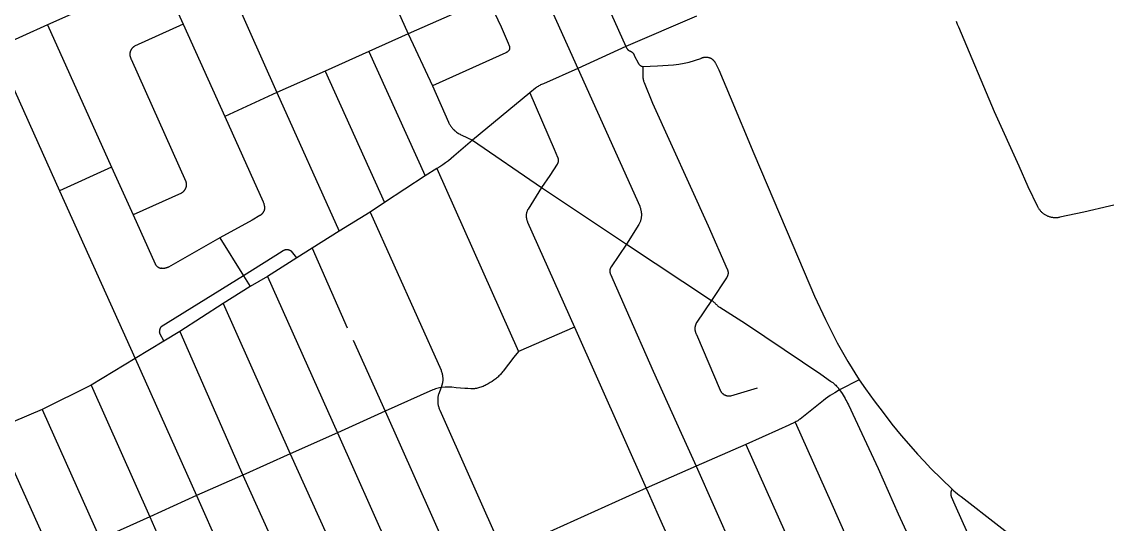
# Model space of a CAD drawing. Header units: inches. Extents: x 326453 to 344102, y 4677180 to 4689621.
# Drawn here: x 330396 to 332199, y 4683951 to 4684785 of the extents above; entities that cross this region are included whole.
import ezdxf

# ---------------------------------------------------------------- set-up
doc = ezdxf.new("R2010")
doc.units = ezdxf.units.IN
doc.header["$MEASUREMENT"] = 0
doc.layers.add('Street_Centreline', color=7, linetype='Continuous')

msp = doc.modelspace()

# ---------------------------------------------------------------- linework, layer by layer
at = {"layer": 'Street_Centreline'}
for p, q in [((330670.3216, 4685001.7396), (330819.89, 4684667.6091)), ((331330.8062, 4684896.7562), (331399.2603, 4684744.1445)), ((331250.6676, 4684860.3103), (331319.7922, 4684707.4308)), ((330996.9734, 4684857.2493), (331037.7375, 4684765.1062)), ((331170.1899, 4684823.8779), (331037.7375, 4684765.1062)), ((330532.0796, 4684822.2776), (330438.5252, 4684780.1332)), ((330438.5252, 4684780.1332), (330352.1972, 4684741.1896)), ((330438.5252, 4684780.1332), (330544.7942, 4684543.5409)), ((330663.9658, 4684781.1058), (330733.246, 4684627.9754)), ((331037.7375, 4684765.1062), (330972.2332, 4684735.6736)), ((331037.7375, 4684765.1062), (331077.9445, 4684678.5761)), ((330352.1972, 4684741.1896), (330458.4902, 4684504.3213)), ((330972.2332, 4684735.6736), (330900.0792, 4684703.2188)), ((330972.2332, 4684735.6736), (331065.8753, 4684529.2836)), ((331399.2603, 4684744.1445), (331319.7922, 4684707.4308)), ((330900.0792, 4684703.2188), (330819.89, 4684667.6091)), ((330900.0792, 4684703.2188), (330998.2536, 4684484.9354)), ((330819.89, 4684667.6091), (330733.246, 4684627.9754)), ((330819.89, 4684667.6091), (330923.0323, 4684437.5669)), ((331239.7368, 4684667.4008), (331144.4939, 4684588.63)), ((331144.4939, 4684588.63), (331259.363, 4684509.9255)), ((330544.7942, 4684543.5409), (330458.4902, 4684504.3213)), ((330544.7942, 4684543.5409), (330580.8479, 4684464.3229)), ((331085.3256, 4684541.4576), (331065.8753, 4684529.2836)), ((331085.3256, 4684541.4576), (331220.9434, 4684237.6292)), ((331065.8753, 4684529.2836), (330998.2536, 4684484.9354)), ((330458.4902, 4684504.3213), (330584.2268, 4684225.956)), ((331259.363, 4684509.9255), (331400.2298, 4684415.8955)), ((330998.2536, 4684484.9353), (330974.8154, 4684468.8995)), ((330974.8154, 4684468.8995), (330923.0323, 4684437.5669)), ((330923.0323, 4684437.5669), (330878.3595, 4684409.3756)), ((330725.1735, 4684426.1686), (330764.3848, 4684363.5017)), ((330878.3595, 4684409.3756), (330852.5758, 4684393.1044)), ((330878.3595, 4684409.3756), (330936.5489, 4684276.7692)), ((331400.2298, 4684415.8955), (331541.71, 4684322.5021)), ((330852.5758, 4684393.1044), (330804.1881, 4684362.3242)), ((330764.3848, 4684363.5017), (330775.4436, 4684345.7255)), ((330804.1881, 4684362.3242), (330775.4436, 4684345.7255)), ((330804.1881, 4684362.3242), (330920.4264, 4684102.8092)), ((330775.4436, 4684345.7255), (330730.7312, 4684317.3504)), ((330730.7312, 4684317.3504), (330658.408, 4684270.6432)), ((330730.7312, 4684317.3504), (330841.816, 4684067.5732)), ((330658.408, 4684270.6432), (330631.8576, 4684254.8053)), ((330658.408, 4684270.6432), (330763.3728, 4684032.388)), ((331314.2095, 4684277.8748), (331220.9434, 4684237.6292)), ((331314.2095, 4684277.8748), (331433.3571, 4684010.5836)), ((330631.8576, 4684254.8053), (330584.2268, 4684225.956)), ((330946.4407, 4684256.7139), (330999.5203, 4684138.4494)), ((330584.2268, 4684225.956), (330511.0066, 4684181.6074)), ((330584.2268, 4684225.956), (330686.0213, 4683998.7212)), ((330511.0066, 4684181.6074), (330429.6616, 4684141.4836)), ((330511.0066, 4684181.6074), (330608.6156, 4683963.0472)), ((331786.9844, 4684190.6428), (331754.2957, 4684173.8467)), ((330429.6616, 4684141.4836), (330351.4499, 4684108.2723)), ((330429.6616, 4684141.4836), (330526.2668, 4683926.11)), ((330999.5203, 4684138.4494), (330920.4264, 4684102.8092)), ((330999.5203, 4684138.4494), (331118.9628, 4683870.32)), ((330351.4499, 4684108.2723), (330449.1056, 4683892.4508)), ((330920.4264, 4684102.8092), (330841.816, 4684067.5732)), ((330920.4264, 4684102.8092), (331039.9286, 4683834.5228)), ((330841.816, 4684067.5732), (330763.3728, 4684032.388)), ((330841.816, 4684067.5732), (330962.7188, 4683800.519)), ((331598.3692, 4684083.1648), (331515.8943, 4684047.1165)), ((330763.3728, 4684032.388), (330686.0213, 4683998.7212)), ((330763.3728, 4684032.388), (330884.3205, 4683764.9143)), ((331515.8943, 4684047.1165), (331433.3571, 4684010.5836)), ((331515.8943, 4684047.1165), (331631.639, 4683788.3023)), ((330686.0213, 4683998.7212), (330608.6156, 4683963.0472)), ((330686.0213, 4683998.7212), (330806.1694, 4683729.9759)), ((331433.3571, 4684010.5836), (331195.8415, 4683903.9968)), ((330608.6156, 4683963.0472), (330526.2668, 4683926.11)), ((330608.6156, 4683963.0472), (330728.156, 4683695.3399))]:
    msp.add_line(p, q, dxfattribs=at)
for points in [[(330622.5705, 4684858.7931), (330626.7347, 4684857.039), (330627.046, 4684856.8784), (330627.3518, 4684856.7075), (330627.6518, 4684856.5266), (330627.9456, 4684856.3358), (330628.2329, 4684856.1353), (330628.5134, 4684855.9255), (330628.7868, 4684855.7064), (330629.0528, 4684855.4784), (330629.4345, 4684855.1288), (330629.8047, 4684854.7669), (330630.1628, 4684854.3931), (330630.5086, 4684854.0079), (330630.8417, 4684853.6115), (330631.1616, 4684853.2046), (330631.4681, 4684852.7874), (330631.7609, 4684852.3605), (330632.0396, 4684851.9242), (330632.3039, 4684851.4791), (330632.5536, 4684851.0256), (330632.7883, 4684850.5643), (330633.0079, 4684850.0955), (330663.9658, 4684781.1059)], [(331170.1899, 4684823.8779), (331192.1181, 4684776.6839), (331203.865, 4684749.404), (331205.5727, 4684745.3404), (331205.6973, 4684745.0298), (331205.8114, 4684744.7152), (331205.9151, 4684744.397), (331206.0081, 4684744.0755), (331206.0904, 4684743.7512), (331206.162, 4684743.4242), (331206.2226, 4684743.0951), (331206.2723, 4684742.7642), (331206.311, 4684742.4317), (331206.3387, 4684742.0982), (331206.3552, 4684741.764), (331206.3607, 4684741.4293), (331206.3551, 4684741.0947), (331206.3384, 4684740.7605), (331206.3106, 4684740.427), (331206.2717, 4684740.0946), (331206.2219, 4684739.7636)], [(331516.7734, 4684794.304), (331399.2603, 4684744.1445)], [(330663.9658, 4684781.1059), (330583.3329, 4684744.5799), (330582.8729, 4684744.307), (330582.4225, 4684744.0184), (330581.9824, 4684743.7145), (330581.553, 4684743.3955), (330581.1348, 4684743.062), (330580.7284, 4684742.7142), (330580.3342, 4684742.3526), (330579.9527, 4684741.9777), (330579.5844, 4684741.5898), (330579.2296, 4684741.1895), (330578.8889, 4684740.7772), (330578.5625, 4684740.3533), (330578.251, 4684739.9185), (330577.9546, 4684739.4732), (330577.6738, 4684739.018), (330577.4088, 4684738.5534), (330577.16, 4684738.0798), (330576.9276, 4684737.598), (330576.712, 4684737.1085), (330576.5134, 4684736.6119), (330576.332, 4684736.1087), (330576.1681, 4684735.5995), (330576.0218, 4684735.085), (330575.8934, 4684734.5657), (330575.7829, 4684734.0424), (330575.6905, 4684733.5155), (330575.6163, 4684732.9858), (330575.5604, 4684732.4538), (330575.5229, 4684731.9202), (330575.5038, 4684731.3857), (330575.5032, 4684730.8508), (330575.5209, 4684730.3162), (330575.5571, 4684729.7825), (330575.6117, 4684729.2504), (330575.6846, 4684728.7205), (330575.7756, 4684728.1934), (330575.8848, 4684727.6698), (330576.012, 4684727.1502), (330576.157, 4684726.6353), (330576.3197, 4684726.1258), (330576.4998, 4684725.6221), (330576.6972, 4684725.125), (330576.9116, 4684724.6349), (330577.1428, 4684724.1525), (330577.3904, 4684723.6784), (330577.6543, 4684723.2131), (330668.3812, 4684520.1939), (330668.5541, 4684519.6412), (330668.7076, 4684519.0829), (330668.8416, 4684518.5196), (330668.956, 4684517.952), (330669.0505, 4684517.3807), (330669.125, 4684516.8065), (330669.1796, 4684516.23), (330669.2141, 4684515.652), (330669.2284, 4684515.0732), (330669.2226, 4684514.4942), (330669.1966, 4684513.9157), (330669.1505, 4684513.3385), (330669.0844, 4684512.7633), (330668.9983, 4684512.1907), (330668.8924, 4684511.6214), (330668.7666, 4684511.0562), (330668.6213, 4684510.4957), (330668.4566, 4684509.9406), (330668.2727, 4684509.3915), (330668.0698, 4684508.8492), (330667.8481, 4684508.3143), (330667.608, 4684507.7874), (330667.3497, 4684507.2692), (330667.0735, 4684506.7603), (330666.7797, 4684506.2613), (330666.4688, 4684505.7728), (330666.1411, 4684505.2955), (330665.7969, 4684504.8298), (330665.4368, 4684504.3764), (330665.0611, 4684503.9358), (330664.6703, 4684503.5085), (330664.2649, 4684503.0951), (330663.8453, 4684502.696), (330663.4121, 4684502.3118), (330662.9658, 4684501.9429), (330662.507, 4684501.5897), (330662.0361, 4684501.2527), (330661.5538, 4684500.9323), (330661.0606, 4684500.6289), (330580.8479, 4684464.3229)], [(332011.892, 4684635.4737), (331952.2023, 4684776.0097), (331950.3782, 4684780.7296), (331948.3897, 4684785.3825)], [(331206.2219, 4684739.7636), (331206.0584, 4684739.4043), (331205.8829, 4684739.0507), (331205.6957, 4684738.7032), (331205.497, 4684738.3621), (331205.2869, 4684738.0279), (331205.0658, 4684737.7009), (331204.8339, 4684737.3815), (331204.5914, 4684737.07), (331204.3386, 4684736.7668), (331204.0757, 4684736.4723), (331203.8032, 4684736.1867), (331203.5213, 4684735.9105), (331203.2302, 4684735.6438), (331202.9304, 4684735.387), (331202.6222, 4684735.1404), (331202.3059, 4684734.9042), (331201.9818, 4684734.6788), (331201.6504, 4684734.4644), (331201.312, 4684734.2611), (331200.9669, 4684734.0694), (331200.6157, 4684733.8893), (331200.2586, 4684733.721), (331077.9445, 4684678.5761)], [(331399.2603, 4684744.1445), (331400.4495, 4684741.7808), (331400.6196, 4684741.4568), (331400.8009, 4684741.1389), (331400.9931, 4684740.8274), (331401.196, 4684740.5228), (331401.4093, 4684740.2254), (331401.6329, 4684739.9356), (331401.8663, 4684739.6538), (331402.1094, 4684739.3802), (331402.3619, 4684739.1152), (331402.6234, 4684738.8591), (331402.8936, 4684738.6123), (331403.1722, 4684738.375), (331403.4589, 4684738.1475), (331403.7533, 4684737.9301), (331404.0551, 4684737.723), (331404.3639, 4684737.5266), (331404.6793, 4684737.3409), (331405.001, 4684737.1664), (331405.3285, 4684737.0031), (331405.6615, 4684736.8512), (331405.9996, 4684736.711), (331406.3423, 4684736.5827), (331406.6962, 4684736.4502), (331407.0453, 4684736.3057), (331407.3892, 4684736.1493), (331407.7276, 4684735.9812), (331408.06, 4684735.8015), (331408.386, 4684735.6106), (331408.7053, 4684735.4086), (331409.0175, 4684735.1958), (331409.3222, 4684734.9724), (331409.619, 4684734.7387), (331409.9077, 4684734.4949), (331410.1878, 4684734.2414), (331410.4591, 4684733.9784), (331410.7211, 4684733.7062), (331410.9737, 4684733.4253), (331411.2165, 4684733.1358), (331411.4493, 4684732.8381), (331411.6716, 4684732.5327), (331411.8834, 4684732.2198), (331412.0843, 4684731.8998), (331412.2741, 4684731.5732), (331412.4526, 4684731.2402), (331412.6196, 4684730.9012), (331412.7749, 4684730.5568), (331412.9182, 4684730.2072), (331413.0495, 4684729.8529), (331413.1685, 4684729.4943), (331413.2751, 4684729.1319), (331420.2079, 4684716.1363), (331420.379, 4684715.8283), (331420.5604, 4684715.5263), (331420.7518, 4684715.2305), (331420.9532, 4684714.9414), (331421.1642, 4684714.6592), (331421.3846, 4684714.3844), (331421.6142, 4684714.1171), (331421.8527, 4684713.8578), (331422.0998, 4684713.6066), (331422.3553, 4684713.364), (331422.6188, 4684713.1301), (331422.89, 4684712.9053), (331423.1687, 4684712.6897), (331423.4546, 4684712.4837), (331423.7472, 4684712.2875), (331424.0463, 4684712.1013), (331424.3515, 4684711.9252), (331424.6625, 4684711.7596), (331424.9789, 4684711.6046), (331425.3003, 4684711.4604), (331425.6265, 4684711.3271), (331425.9569, 4684711.2049), (331426.2913, 4684711.094), (331426.6293, 4684710.9944), (331426.9704, 4684710.9063), (331427.3143, 4684710.8297), (331427.6606, 4684710.7648)], [(331427.6606, 4684710.7648), (331451.752, 4684712.151), (331460.6531, 4684712.3857), (331469.5418, 4684712.9087), (331478.409, 4684713.7195), (331487.2452, 4684714.8174), (331496.0412, 4684716.201), (331504.7877, 4684717.8691), (331523.9568, 4684724.4395), (331524.4996, 4684724.7173), (331525.0516, 4684724.9761), (331525.6123, 4684725.2157), (331526.1809, 4684725.4357), (331526.7569, 4684725.6359), (331527.3394, 4684725.816), (331527.9278, 4684725.9758), (331528.5214, 4684726.1151), (331529.1194, 4684726.2338), (331529.7212, 4684726.3317), (331530.3261, 4684726.4087), (331530.9332, 4684726.4647), (331531.5419, 4684726.4996), (331532.1515, 4684726.5134), (331532.7611, 4684726.5061), (331533.3702, 4684726.4777), (331533.9779, 4684726.4282), (331534.5835, 4684726.3577), (331535.1863, 4684726.2662), (331535.7856, 4684726.1539), (331536.3807, 4684726.021), (331536.9708, 4684725.8674), (331537.5552, 4684725.6936), (331538.1332, 4684725.4996), (331538.7041, 4684725.2857), (331539.2674, 4684725.0521), (331539.8221, 4684724.7992), (331540.3678, 4684724.5272), (331540.9038, 4684724.2364), (331541.4293, 4684723.9273), (331541.9438, 4684723.6002), (331542.4467, 4684723.2554), (331542.9373, 4684722.8934), (331543.4151, 4684722.5146), (331543.8795, 4684722.1196), (331544.3299, 4684721.7086), (331544.7659, 4684721.2823), (331545.1868, 4684720.8412), (331545.5921, 4684720.3857), (331545.9814, 4684719.9165), (331546.3543, 4684719.4341), (331546.7102, 4684718.939), (331547.0488, 4684718.4319), (331547.3695, 4684717.9134), (331547.6722, 4684717.3841), (331547.9563, 4684716.8446), (331548.2215, 4684716.2956), (331553.941, 4684705.2061), (331572.4862, 4684660.6747), (331611.9562, 4684566.6649), (331676.9203, 4684414.1515), (331712.8086, 4684329.7571), (331730.8539, 4684290.6847), (331750.1433, 4684252.2112), (331768.0264, 4684221.1054), (331786.9844, 4684190.6428)], [(331319.7922, 4684707.4308), (331262.3534, 4684682.3668), (331260.8269, 4684681.7502), (331259.3216, 4684681.0834), (331257.8392, 4684680.3671), (331256.3814, 4684679.602), (331254.9498, 4684678.7891), (331253.5458, 4684677.9292), (331252.1712, 4684677.0233), (331250.8272, 4684676.0723), (331249.5156, 4684675.0773), (331239.7368, 4684667.4008)], [(331319.7922, 4684707.4308), (331422.3323, 4684478.7936), (331422.789, 4684477.6713), (331423.207, 4684476.5341), (331423.5862, 4684475.3833), (331423.9258, 4684474.2203), (331424.2257, 4684473.0464), (331424.4853, 4684471.863), (331424.7045, 4684470.6714), (331424.8829, 4684469.473), (331425.0204, 4684468.2692), (331425.1168, 4684467.0614), (331425.172, 4684465.8511), (331425.1859, 4684464.6396), (331425.1585, 4684463.4283), (331425.0899, 4684462.2186), (331424.98, 4684461.012), (331424.8292, 4684459.8098), (331424.6374, 4684458.6135), (331424.405, 4684457.4244), (331424.1321, 4684456.2439), (331423.8193, 4684455.0734), (331423.4667, 4684453.9142), (331423.0748, 4684452.7678), (331422.6441, 4684451.6353), (331422.175, 4684450.5182), (331421.6681, 4684449.4177), (331421.1241, 4684448.3351), (331400.2298, 4684415.8955)], [(331427.6606, 4684710.7648), (331427.6606, 4684699.6753), (331427.5812, 4684698.3635), (331427.5453, 4684697.0497), (331427.5528, 4684695.7355), (331427.6038, 4684694.4223), (331427.6981, 4684693.1114), (331427.8358, 4684691.8045), (331428.0166, 4684690.5027), (331428.2404, 4684689.2077), (331428.5068, 4684687.9208), (331428.8157, 4684686.6433), (331429.1667, 4684685.3768), (331429.5594, 4684684.1226), (331443.8611, 4684649.9166), (331535.9945, 4684446.3045), (331567.8815, 4684374.2051), (331568.0791, 4684373.737), (331568.2604, 4684373.2624), (331568.4251, 4684372.7819), (331568.5731, 4684372.2959), (331568.7043, 4684371.805), (331568.8184, 4684371.31), (331568.9153, 4684370.8113), (331568.9949, 4684370.3095), (331569.0571, 4684369.8053), (331569.1019, 4684369.2992), (331569.1291, 4684368.7919), (331569.1388, 4684368.284), (331569.1309, 4684367.776), (331569.1055, 4684367.2686), (331569.0625, 4684366.7624), (331569.0021, 4684366.258), (331568.9243, 4684365.7559), (331568.8291, 4684365.2569), (331568.7168, 4684364.7614), (331568.5874, 4684364.2701), (331568.4411, 4684363.7836), (331568.2781, 4684363.3025), (331568.0985, 4684362.8272), (331567.9026, 4684362.3585), (331567.6906, 4684361.8968), (331567.4628, 4684361.4427), (331567.2195, 4684360.9967), (331566.9608, 4684360.5594), (331566.6872, 4684360.1314), (331541.71, 4684322.5021)], [(331077.9445, 4684678.5761), (331104.9323, 4684618.3053), (331105.5086, 4684617.0749), (331106.1264, 4684615.8648), (331106.785, 4684614.6765), (331107.4836, 4684613.5112), (331108.2216, 4684612.3704), (331108.9979, 4684611.2554), (331109.8117, 4684610.1674), (331110.662, 4684609.1078), (331111.5479, 4684608.0777), (331112.4684, 4684607.0783), (331113.4223, 4684606.1109), (331114.4086, 4684605.1764), (331115.6593, 4684604.0693), (331116.9467, 4684603.005), (331118.2692, 4684601.9846), (331119.6253, 4684601.0094), (331121.0135, 4684600.0804), (331122.4323, 4684599.1988), (331123.8799, 4684598.3654), (331125.3548, 4684597.5813), (331126.8553, 4684596.8473), (331144.4939, 4684588.63)], [(331239.7368, 4684667.4008), (331280.4871, 4684573.5843), (331285.973, 4684560.4697), (331286.1443, 4684560.0394), (331286.3007, 4684559.6034), (331286.442, 4684559.1623), (331286.5679, 4684558.7165), (331286.6784, 4684558.2667), (331286.7733, 4684557.8134), (331286.8525, 4684557.357), (331286.9158, 4684556.8982), (331286.9633, 4684556.4374), (331286.9949, 4684555.9753), (331287.0105, 4684555.5124), (331287.0102, 4684555.0492), (331286.9938, 4684554.5863), (331286.9615, 4684554.1242), (331286.9132, 4684553.6636), (331286.8491, 4684553.2048), (331286.7692, 4684552.7486), (331286.6735, 4684552.2954), (331286.5623, 4684551.8457), (331286.4357, 4684551.4002), (331286.2937, 4684550.9593), (331286.1366, 4684550.5236), (331285.9646, 4684550.0935), (331285.7778, 4684549.6696), (331285.5765, 4684549.2525), (331285.3609, 4684548.8425), (331272.889, 4684530.0248), (331259.363, 4684509.9255)], [(330733.246, 4684627.9754), (330774.5514, 4684535.5531), (330796.8181, 4684486.3703), (330797.1674, 4684485.5614), (330797.4882, 4684484.7409), (330797.7801, 4684483.9097), (330798.0428, 4684483.0687), (330798.2759, 4684482.2191), (330798.4792, 4684481.3619), (330798.6524, 4684480.4981), (330798.7953, 4684479.6287), (330798.9078, 4684478.7549), (330798.9896, 4684477.8777), (330799.0408, 4684476.9982), (330799.0611, 4684476.1174), (330799.0507, 4684475.2365), (330799.0095, 4684474.3564), (330798.9376, 4684473.4784)], [(332245.4488, 4684488.8016), (332160.0506, 4684469.1138), (332120.2086, 4684460.4325), (332119.0817, 4684460.2074), (332117.9477, 4684460.0215), (332116.808, 4684459.875), (332115.6638, 4684459.7682), (332114.5166, 4684459.7012), (332113.3678, 4684459.6739), (332112.2188, 4684459.6866), (332111.0708, 4684459.7391), (332109.9254, 4684459.8314), (332108.7839, 4684459.9634), (332107.6477, 4684460.1349), (332106.518, 4684460.3457), (332105.3964, 4684460.5956), (332104.2841, 4684460.8843), (332103.1825, 4684461.2113), (332102.0929, 4684461.5764), (332101.0167, 4684461.9791), (332099.955, 4684462.4188), (332098.9093, 4684462.8952), (332097.8807, 4684463.4075), (332096.8705, 4684463.9552), (332095.8799, 4684464.5376), (332094.9101, 4684465.1541), (332093.9623, 4684465.8038), (332093.0375, 4684466.486), (332092.137, 4684467.1998), (332091.2619, 4684467.9445), (332090.413, 4684468.7191), (332089.5916, 4684469.5227), (332088.7985, 4684470.3543), (332088.0348, 4684471.2129), (332087.3013, 4684472.0975), (332086.599, 4684473.007), (332085.9286, 4684473.9403), (332085.291, 4684474.8963), (332084.6869, 4684475.8738), (332084.1172, 4684476.8718), (332083.5824, 4684477.8889), (332067.4211, 4684511.3538), (332052.3958, 4684545.3439), (332011.892, 4684635.4737)], [(331144.4939, 4684588.63), (331113.7863, 4684561.924), (331109.3131, 4684558.153), (331104.7258, 4684554.5216), (331100.029, 4684551.0331), (331095.2269, 4684547.6908), (331090.3243, 4684544.498), (331085.3256, 4684541.4576)], [(331259.363, 4684509.9255), (331236.8638, 4684474.2571), (331236.4773, 4684473.5504), (331236.1157, 4684472.8307), (331235.7793, 4684472.0989), (331235.4686, 4684471.3557), (331235.1839, 4684470.6023), (331234.9257, 4684469.8393), (331234.6941, 4684469.0679), (331234.4895, 4684468.2888), (331234.3122, 4684467.5032), (331234.1623, 4684466.7118), (331234.04, 4684465.9157), (331233.9456, 4684465.1158), (331233.879, 4684464.3131), (331233.8403, 4684463.5085), (331233.8297, 4684462.7032), (331233.8472, 4684461.8979), (331233.8926, 4684461.0937), (331233.966, 4684460.2916), (331234.0673, 4684459.4926), (331234.1963, 4684458.6975), (331234.3529, 4684457.9074), (331234.5369, 4684457.1233), (331234.748, 4684456.346), (331234.9861, 4684455.5765), (331235.2509, 4684454.8158), (331235.5419, 4684454.0648), (331235.8589, 4684453.3243), (331236.2015, 4684452.5954), (331314.2095, 4684277.8748)], [(330580.8479, 4684464.3229), (330617.3982, 4684383.3239), (330617.5861, 4684382.926), (330617.7878, 4684382.5348), (330618.0029, 4684382.1508), (330618.2312, 4684381.7745), (330618.4724, 4684381.4064), (330618.7263, 4684381.0469), (330618.9924, 4684380.6964), (330619.2706, 4684380.3553), (330619.5604, 4684380.0241), (330619.8616, 4684379.7032), (330620.1737, 4684379.3929), (330620.4964, 4684379.0936), (330620.8293, 4684378.8057), (330621.172, 4684378.5295), (330621.524, 4684378.2654), (330621.885, 4684378.0136), (330622.2545, 4684377.7746), (330622.6321, 4684377.5485), (330623.0173, 4684377.3356), (330623.4097, 4684377.1362), (330623.8088, 4684376.9506), (330624.214, 4684376.7789), (330624.625, 4684376.6214), (330625.0412, 4684376.4782), (330625.462, 4684376.3496), (330625.8872, 4684376.2357), (330626.316, 4684376.1365), (330626.748, 4684376.0524), (330627.1826, 4684375.9832), (330627.6194, 4684375.9292)], [(330798.9376, 4684473.4784), (330798.8148, 4684472.9547), (330798.6739, 4684472.4356), (330798.515, 4684471.9218), (330798.3383, 4684471.4138), (330798.1441, 4684470.9122), (330797.9326, 4684470.4177), (330797.704, 4684469.9309), (330797.4586, 4684469.4522), (330797.1967, 4684468.9825), (330796.9187, 4684468.5221), (330796.6248, 4684468.0716), (330796.3154, 4684467.6317), (330795.9909, 4684467.2027), (330795.6516, 4684466.7853), (330795.2981, 4684466.38), (330794.9307, 4684465.9872), (330794.5499, 4684465.6074), (330794.156, 4684465.2411), (330793.7497, 4684464.8887), (330793.3314, 4684464.5506), (330792.9016, 4684464.2273), (330792.4608, 4684463.9191), (330792.0095, 4684463.6265), (330791.5483, 4684463.3497), (330778.8082, 4684456.0015), (330725.1735, 4684426.1686)], [(330974.8154, 4684468.8995), (331092.3433, 4684206.8434), (331092.8358, 4684205.4894), (331093.2829, 4684204.1196), (331093.6841, 4684202.7358), (331094.0389, 4684201.3393), (331094.347, 4684199.9318), (331094.6081, 4684198.5148), (331094.8218, 4684197.0899), (331094.9879, 4684195.6586), (331095.1062, 4684194.2226), (331095.1766, 4684192.7835), (331095.199, 4684191.3428), (331095.1734, 4684189.9022), (331095.0998, 4684188.4632), (331094.9783, 4684187.0275), (331094.809, 4684185.5967), (331092.4607, 4684177.8492)], [(330725.1735, 4684426.1686), (330639.896, 4684377.9462), (330639.3646, 4684377.6573), (330638.8238, 4684377.3864), (330638.2743, 4684377.1338), (330637.7166, 4684376.8998), (330637.1514, 4684376.6845), (330636.5793, 4684376.4883), (330636.001, 4684376.3114), (330635.417, 4684376.154), (330634.8281, 4684376.0162), (330634.2349, 4684375.8982), (330633.6381, 4684375.8001), (330633.0384, 4684375.7221), (330632.4363, 4684375.6643), (330631.8327, 4684375.6266), (330631.2281, 4684375.6092), (330630.6233, 4684375.612), (330630.019, 4684375.6351), (330629.4157, 4684375.6784), (330628.8142, 4684375.7419), (330628.2152, 4684375.8256), (330627.6194, 4684375.9292)], [(331400.2298, 4684415.8955), (331374.7985, 4684378.0595), (331374.5645, 4684377.6985), (331374.3431, 4684377.3297), (331374.1347, 4684376.9534), (331373.9395, 4684376.5701), (331373.7577, 4684376.1802), (331373.5896, 4684375.7843), (331373.4353, 4684375.3827), (331373.2951, 4684374.9761), (331373.1691, 4684374.5648), (331373.0574, 4684374.1494), (331372.9602, 4684373.7304), (331372.8777, 4684373.3082), (331372.8098, 4684372.8834), (331372.7567, 4684372.4566), (331372.7185, 4684372.0281), (331372.6952, 4684371.5986), (331372.6868, 4684371.1685), (331372.6934, 4684370.7384), (331372.7149, 4684370.3088), (331372.7513, 4684369.8802), (331372.8026, 4684369.4531), (331372.8686, 4684369.028), (331372.9494, 4684368.6055), (331373.0449, 4684368.1861), (331373.1548, 4684367.7702), (331373.2791, 4684367.3584), (331373.4176, 4684366.9512), (331373.5702, 4684366.549), (331373.7366, 4684366.1523), (331399.8966, 4684306.7313), (331444.9465, 4684205.0895), (331491.1563, 4684102.2512), (331515.8943, 4684047.1165)], [(330852.5758, 4684393.1044), (330843.7581, 4684404.0531), (330843.4042, 4684404.3073), (330843.0416, 4684404.549), (330842.6708, 4684404.778), (330842.2923, 4684404.9939), (330841.9065, 4684405.1965), (330841.5139, 4684405.3856), (330841.115, 4684405.5609), (330840.7102, 4684405.7223), (330840.3, 4684405.8695), (330839.885, 4684406.0023), (330839.4656, 4684406.1206), (330839.0423, 4684406.2242), (330838.6157, 4684406.3131), (330838.1863, 4684406.3871), (330837.7545, 4684406.4461), (330837.321, 4684406.49), (330836.8862, 4684406.5189), (330836.4506, 4684406.5326), (330836.0149, 4684406.5311), (330835.5794, 4684406.5145), (330835.1448, 4684406.4828), (330834.7115, 4684406.436), (330834.2802, 4684406.3741), (330833.8513, 4684406.2973), (330833.4252, 4684406.2056), (330833.0027, 4684406.0991), (330832.5841, 4684405.978), (330832.1699, 4684405.8424), (330831.7608, 4684405.6925), (330831.357, 4684405.5285), (330830.9593, 4684405.3505), (330830.5679, 4684405.1588), (330830.1835, 4684404.9536), (330829.8065, 4684404.7352), (330829.4372, 4684404.5038), (330829.0762, 4684404.2596), (330828.724, 4684404.0031), (330828.3809, 4684403.7345), (330764.3848, 4684363.5017)], [(330764.3848, 4684363.5017), (330627.4124, 4684278.6514), (330627.1381, 4684278.3075), (330626.8757, 4684277.9544), (330626.6254, 4684277.5927), (330626.3876, 4684277.2226), (330626.1626, 4684276.8446), (330625.9506, 4684276.4591), (330625.7518, 4684276.0667), (330625.5665, 4684275.6677), (330625.3949, 4684275.2627), (330625.2372, 4684274.852), (330625.0936, 4684274.4362), (330624.9642, 4684274.0158), (330624.8492, 4684273.5911), (330624.7488, 4684273.1629), (330624.6629, 4684272.7314), (330624.5919, 4684272.2973), (330624.5357, 4684271.861), (330624.4943, 4684271.423), (330624.4679, 4684270.9839), (330624.4565, 4684270.5442), (330624.4601, 4684270.1043), (330624.4786, 4684269.6648), (330624.5121, 4684269.2261), (330624.5605, 4684268.7889), (330624.6238, 4684268.3536), (330624.7019, 4684267.9207), (330631.8576, 4684254.8053)], [(331541.71, 4684322.5021), (331517.2609, 4684286.1224), (331516.9121, 4684285.5837), (331516.5818, 4684285.0335), (331516.2703, 4684284.4724), (331515.9782, 4684283.901), (331515.7057, 4684283.32), (331515.453, 4684282.73), (331515.2206, 4684282.1318), (331515.0087, 4684281.5261), (331514.8175, 4684280.9135), (331514.6473, 4684280.2947), (331514.4982, 4684279.6705), (331514.3705, 4684279.0416), (331514.2642, 4684278.4087), (331514.1795, 4684277.7726), (331514.1164, 4684277.1339), (331514.0752, 4684276.4935), (331514.0557, 4684275.852), (331514.0581, 4684275.2103), (331514.0824, 4684274.569), (331514.1284, 4684273.9289), (331514.1962, 4684273.2907), (331514.2856, 4684272.6552), (331514.3966, 4684272.0231), (331514.5291, 4684271.3952), (331514.6828, 4684270.7721), (331514.8576, 4684270.1547), (331515.0534, 4684269.5435), (331515.2698, 4684268.9393), (331515.5067, 4684268.3429), (331515.7637, 4684267.7548), (331516.0405, 4684267.1759), (331516.3369, 4684266.6067), (331516.6525, 4684266.0479), (331555.8976, 4684173.5835), (331556.1206, 4684173.082), (331556.3608, 4684172.5885), (331556.6177, 4684172.1034), (331556.8911, 4684171.6275), (331557.1806, 4684171.1612), (331557.4859, 4684170.7051), (331557.8067, 4684170.2598), (331558.1426, 4684169.8257), (331558.4932, 4684169.4033), (331558.858, 4684168.9933), (331559.2367, 4684168.596), (331559.6288, 4684168.2119), (331560.0338, 4684167.8414), (331560.4513, 4684167.4851), (331560.8807, 4684167.1433), (331561.3216, 4684166.8164), (331561.7735, 4684166.5048), (331562.2357, 4684166.2089), (331562.7079, 4684165.929), (331563.1893, 4684165.6655), (331563.6796, 4684165.4186), (331564.1779, 4684165.1887), (331564.6839, 4684164.976), (331565.1969, 4684164.7807), (331565.7162, 4684164.6032), (331566.2414, 4684164.4435), (331566.7717, 4684164.302), (331567.3065, 4684164.1787), (331567.8453, 4684164.0738), (331568.3873, 4684163.9875), (331568.932, 4684163.9198), (331569.4787, 4684163.8708), (331570.0267, 4684163.8405), (331570.5754, 4684163.8291), (331571.1242, 4684163.8365), (331571.6725, 4684163.8627), (331572.2195, 4684163.9076), (331572.7647, 4684163.9713), (331573.3073, 4684164.0537), (331573.8468, 4684164.1546), (331618.0583, 4684177.1016)], [(331541.71, 4684322.5021), (331543.0683, 4684321.5791), (331543.8931, 4684320.9974), (331544.6972, 4684320.3873), (331545.4795, 4684319.7495), (331546.2392, 4684319.085), (331546.9753, 4684318.3944), (331547.687, 4684317.6786), (331548.3732, 4684316.9385), (331549.0123, 4684316.2475), (331549.6735, 4684315.5776), (331550.3559, 4684314.9294), (331551.059, 4684314.3036), (331551.7819, 4684313.701), (331552.524, 4684313.122), (331553.2844, 4684312.5673), (331554.0623, 4684312.0375), (331554.857, 4684311.5332), (331555.6676, 4684311.0548), (331598.0245, 4684284.0396), (331662.4967, 4684241.2239), (331723.1675, 4684199.7328), (331739.3749, 4684188.5869), (331741.1786, 4684187.2935), (331742.937, 4684185.9391), (331744.648, 4684184.5254), (331746.3097, 4684183.054), (331747.9201, 4684181.5266), (331749.4773, 4684179.9451), (331750.9795, 4684178.3112), (331751.4538, 4684177.8005), (331751.9118, 4684177.2752), (331752.3532, 4684176.7358), (331752.7775, 4684176.1828), (331753.1843, 4684175.6169), (331753.5732, 4684175.0385), (331753.9438, 4684174.4483), (331754.2957, 4684173.8467)], [(331220.9434, 4684237.6292), (331213.3424, 4684228.2181), (331195.3415, 4684205.1959), (331194.3355, 4684203.7484), (331193.2832, 4684202.3341), (331192.1858, 4684200.9546), (331191.0443, 4684199.6113), (331189.86, 4684198.3057), (331188.6341, 4684197.039), (331187.3679, 4684195.8126), (331186.0627, 4684194.6277), (331184.7199, 4684193.4857), (331183.3408, 4684192.3878), (331180.305, 4684190.131), (331177.1941, 4684187.9788), (331174.0119, 4684185.9336), (331170.762, 4684183.9979), (331167.4481, 4684182.1737), (331165.6878, 4684181.2793), (331163.8996, 4684180.4419), (331162.0853, 4684179.6626), (331160.247, 4684178.942), (331158.3864, 4684178.2809), (331156.5055, 4684177.68), (331154.6062, 4684177.14), (331152.6906, 4684176.6613), (331151.5023, 4684176.4061), (331150.306, 4684176.1917), (331149.103, 4684176.0184), (331147.8948, 4684175.8865), (331146.6828, 4684175.796), (331145.4684, 4684175.7472), (331144.253, 4684175.7401), (331143.0381, 4684175.7746), (331141.8251, 4684175.8507), (331136.7739, 4684176.2016), (331131.7164, 4684176.4468), (331124.5641, 4684176.8265), (331117.4264, 4684177.4211), (331110.3099, 4684178.2302), (331106.6355, 4684178.496), (331102.9545, 4684178.6429), (331099.2707, 4684178.6709), (331092.4607, 4684177.8492)], [(331092.4607, 4684177.8492), (331090.0963, 4684177.3406), (331087.7485, 4684176.76), (331085.4195, 4684176.108), (331083.1115, 4684175.3851), (331080.8266, 4684174.5922), (331078.567, 4684173.7298), (330999.5203, 4684138.4494)], [(331092.4607, 4684177.8492), (331088.1165, 4684166.3454), (331087.7933, 4684165.0465), (331087.5158, 4684163.7371), (331087.2842, 4684162.4188), (331087.099, 4684161.0932), (331086.9603, 4684159.7619), (331086.8682, 4684158.4265), (331086.823, 4684157.0888), (331086.8246, 4684155.7503), (331086.8731, 4684154.4127), (331086.9684, 4684153.0776), (331087.1103, 4684151.7466), (331087.2987, 4684150.4214), (331087.5334, 4684149.1037), (331087.8141, 4684147.7949), (331088.1405, 4684146.4968), (331088.512, 4684145.2109), (331088.9284, 4684143.9388), (331089.389, 4684142.6821), (331089.8934, 4684141.4422), (331090.4408, 4684140.2208), (331195.8415, 4683903.9968)], [(331786.9844, 4684190.6428), (331797.42, 4684175.3816), (331811.8795, 4684155.633), (331826.7409, 4684136.185), (331841.4214, 4684116.8429), (331856.7586, 4684098.0173), (331872.7344, 4684079.7305), (331883.5318, 4684067.3887), (331894.6535, 4684055.3383), (331906.0917, 4684043.5879), (331941.5506, 4684009.0644)], [(331754.2957, 4684173.8467), (331746.3484, 4684169.1666), (331742.4456, 4684166.8428), (331738.6151, 4684164.4017), (331734.8604, 4684161.8455), (331731.185, 4684159.1766), (331727.5923, 4684156.3974), (331688.7268, 4684125.3784), (331687.5, 4684124.4648), (331686.2427, 4684123.5933), (331684.9566, 4684122.7652), (331683.6431, 4684121.9813), (331682.3036, 4684121.2425), (331680.5533, 4684120.3156)], [(331754.2957, 4684173.8467), (331758.4071, 4684167.8209), (331763.4006, 4684159.6294), (331764.9442, 4684157.0067), (331766.4059, 4684154.3373), (331767.7842, 4684151.624), (331769.0777, 4684148.8693), (331791.4315, 4684101.2173), (331818.2117, 4684043.3071), (331851.8287, 4683968.1435), (331880.9582, 4683904.3094), (331900.7402, 4683859.8872), (331916.7501, 4683824.2242)], [(331680.5533, 4684120.3156), (331670.0499, 4684115.4544), (331652.8502, 4684107.6997), (331598.3692, 4684083.1648)], [(331680.5533, 4684120.3156), (331741.7422, 4683983.9746), (331764.5811, 4683931.4627)], [(331598.3692, 4684083.1648), (331684.8343, 4683890.1203)], [(331433.3571, 4684010.5836), (331436.2717, 4684003.2989), (331452.7888, 4683965.8304), (331469.0328, 4683929.6375), (331491.7912, 4683879.0795), (331513.5129, 4683831.3323), (331537.9789, 4683777.8021), (331548.5196, 4683753.8282)], [(331941.5506, 4684009.0644), (331941.3006, 4684008.7397), (331941.0618, 4684008.4067), (331940.8344, 4684008.0658), (331940.6189, 4684007.7173), (331940.4153, 4684007.3616), (331940.224, 4684006.9992), (331940.0451, 4684006.6305), (331939.879, 4684006.256), (331939.7256, 4684005.8759), (331939.5854, 4684005.4909), (331939.4583, 4684005.1013), (331939.3446, 4684004.7076), (331939.2443, 4684004.3103), (331939.1577, 4684003.9098), (331939.0848, 4684003.5065), (331939.0256, 4684003.1011), (331938.9803, 4684002.6938), (331938.949, 4684002.2852), (331938.9315, 4684001.8758), (331938.9281, 4684001.466), (331938.9385, 4684001.0564), (331938.963, 4684000.6473), (331939.0014, 4684000.2393), (331939.0537, 4683999.8329), (331939.1197, 4683999.4285), (331939.1996, 4683999.0265), (331939.2931, 4683998.6276), (331939.4001, 4683998.232), (331939.5206, 4683997.8403), (331939.6543, 4683997.453), (331939.8011, 4683997.0704), (331945.5491, 4683982.8276), (331999.2964, 4683862.64)], [(331941.5506, 4684009.0644), (331944.3008, 4684006.4701), (331947.1317, 4684003.9641), (331950.0403, 4684001.5489), (331953.0239, 4683999.2268), (331956.0794, 4683997.0002), (332081.5176, 4683899.5424)]]:
    msp.add_lwpolyline(points, dxfattribs=at)

doc.saveas('drawing.dxf')
